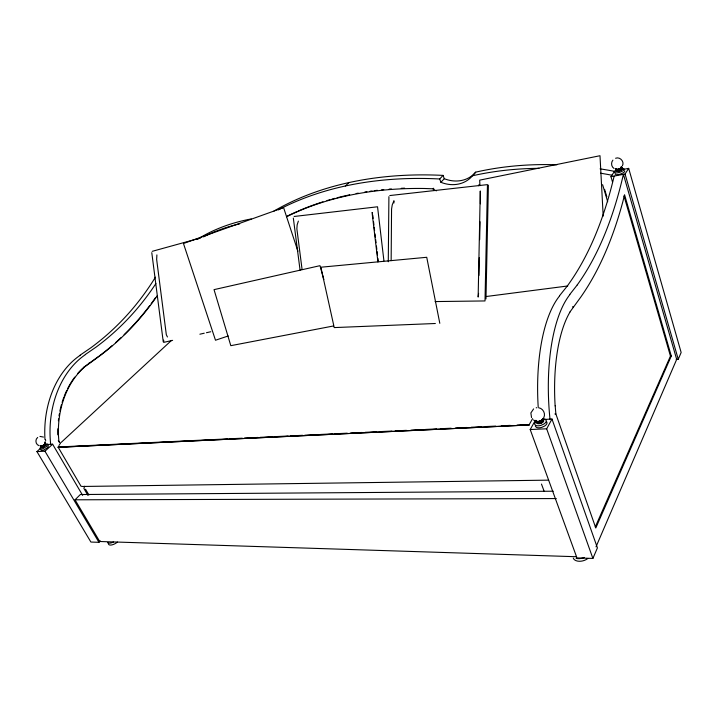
<?xml version="1.0" encoding="UTF-8"?>
<svg xmlns="http://www.w3.org/2000/svg" width="717" height="717" viewBox="0 0 717 717"><rect width="100%" height="100%" fill="white"/><g stroke="black" fill="none" stroke-linecap="round" stroke-linejoin="round"><path stroke-width="1.08" d="M388.273 261.768L388.91 196.646M391.15 260.647L391.563 209.122L392.253 204.838L393.956 200.742L393.938 202.983M478.589 293.37L478.149 297.062L480.282 190.982L480.399 203.825M478.947 275.462L479.314 257.555M479.673 239.648L480.04 221.741M485.974 298.935L488.394 185.111M536.594 422.143L537.239 423.442A3.684 1.855 -18.2 0 0 541.443 423.093L542.258 422.645A3.8 1.909 -18.2 0 0 543.468 420.054L543.02 419.714M536.648 422.421L536.674 421.919M535.814 421.121L535.832 420.314M535.886 421.246L535.904 420.709M45.377 444.603L45.503 443.635M45.538 444.486L45.144 445.562L43.065 446.879A2.429 0.816 -29.5 0 1 41.317 446.87M45.852 444.719L43.137 447.067A2.518 0.851 -29.5 0 1 41.326 447.05A2.635 0.887 -29.5 0 1 41.541 446.619M46.031 444.8L43.199 447.247A2.635 0.887 -29.5 0 1 41.308 447.238L41.326 446.431M45.126 443.438L43.809 445.544M45.279 444.441L45.314 444.19A2.321 0.78 -29.5 0 0 44.965 443.922M45.35 443.491L44.382 445.454M41.174 446.091L41.227 446.512A2.33 0.789 -29.5 0 0 42.895 446.521L44.911 445.033M40.6 445.526L40.493 446.108A2.751 0.923 -29.5 0 0 42.464 446.117L43.755 445.454M156.898 254.902L156.656 259.527L166.326 334.749L167.446 336.972M298.371 221.105L297.152 224.86L296.865 228.768L302.072 269.422M535.097 420.834L530.195 429.528L576.961 557.916L592.896 558.435L597.422 547.887L551.991 419.042L544.364 419.427M676.176 359.432L678.246 359.262L681.15 352.486L628.684 168.378L623.297 169.409M596.015 546.811L676.678 359.387L623.405 174.321A797.483 315.919 69.5 0 1 577.23 284.936M595.271 526.977L670.458 356.089L623.996 195.983M569.89 312.047L580.77 297.098A828.995 329.291 69.3 0 0 622.939 201.343L624.561 194.755L671.291 356.017L595.791 528.017L555.872 413.942L555.182 405.84M543.692 417.823C545.987 413.808 543.092 408.34 538.566 407.731M622.347 165.959C624.83 161.773 620.008 156.449 615.589 158.242M616.208 169.49L616.082 170.019M616.387 169.696L616.27 170.655L616.88 170.933A2.877 0.905 -17.9 0 0 620.187 170.225L620.797 169.911A2.967 0.932 -17.9 0 0 621.522 168.558L621.128 168.459M616.737 169.804L616.244 170.413L616.871 170.7M616.118 170.843L616.36 170.332M615.724 168.862L615.634 169.821L616.844 170.467A2.76 0.86 -17.9 0 0 620.017 169.795L620.608 169.49A2.841 0.887 -17.9 0 0 621.298 168.19M615.536 169.311L615.804 168.764M615.553 169.436L616.109 168.737M592.896 558.435L546.668 428.793L551.991 419.042M529.298 424.482L532.606 418.647M45.503 444.029L44.893 445.257M45.503 444.746L42.984 446.691A2.366 0.798 -29.5 0 1 41.281 446.682M44.974 443.715L44.687 444.056A2.33 0.789 -29.5 0 1 45.413 444.352M612.883 160.151C610.803 162.625 611.234 166.783 614.075 168.495M612.533 182.055L610.965 176.678L625.054 174.016L628.684 168.378M610.965 176.678L614.684 171.067M84.624 486.251L83.889 488.429L87.931 495.393M58.946 445.481L59.995 443.948M569.809 294.418L577.239 284.954M559.565 295.691L567.102 286.262A789.283 318.581 69.3 0 0 614.155 176.086M61.196 442.416L171.515 340.387M535.805 421.381L534.541 424.052L535.635 425.342A6.032 3.038 -18.2 0 0 541.039 425.342L543.889 424.043A6.247 3.146 -18.2 0 0 546.237 420.503L545.117 419.221A6.032 3.038 -18.1 0 0 544.051 418.88M44.795 445.096L45.305 444.495M45.001 444.092L43.02 445.624M440.919 182.306L444.271 178.703L443.07 175.396L439.709 178.981L440.919 182.306A32.417 27.873 46.4 0 0 472.467 175.782L475.703 172.143A310.21 229.915 24.6 0 1 556.894 164.785M436.474 190.839L433.498 189.79L434.036 189.216M286.513 216.749A374.588 255.835 29.6 0 1 424.518 188.49L433.14 188.804L433.668 188.23M41.532 447.399L36.934 451.576L90.907 542.052L98.964 542.321L100.344 540.842M478.929 185.174L479.306 184.78L478.418 185.757M576.36 556.724L99.726 541.505L75.034 499.803L80.34 494.524L553.255 491.217M616.163 168.862L615.598 169.544L616.423 170.162M616.235 168.97L615.715 169.911M616.324 169.06L615.822 169.983L616.79 170.252A2.743 0.86 -17.9 0 0 619.954 169.579L620.68 169.239A3.101 0.968 -17.9 0 0 621.442 167.823M616.432 169.122L615.921 169.768L616.477 170.377M616.737 169.597L616.253 170.189A3.253 1.022 -17.9 0 0 620.062 169.329L620.752 168.979M616.288 170.529L617.212 169.66M349.071 195.382L349.654 194.836A374.283 255.826 29.6 0 0 337.071 197.784M345.289 186.008L348.991 182.566M36.934 451.576L44.965 451.217L52.619 444.217L82.652 495.366M43.97 444.755L44.463 444.406M37.669 437.46C34.739 439.611 35.608 444.782 39.193 445.714M83.781 367.238L98.838 356.241M84.265 367.185L100.228 355.551A510.943 358.276 51.1 0 0 157.381 295.556M533.609 408.905L530.867 412.947L531.539 417.563M44.033 444.773L42.384 445.723A2.545 0.851 -29.5 0 1 40.555 445.795A2.841 0.95 -29.5 0 1 40.752 445.445M44.436 445.23L43.271 446.064M43.889 445.795L44.472 445.374M85.305 354.512L96.141 347.055A494.497 346.759 51.3 0 0 155.894 283.556M80.107 355.157L90.951 347.727A491.979 346.186 51 0 0 155.437 277.174M616.136 170.314L614.397 171.972L615.518 172.905A5.1 1.604 -17.9 0 0 620.16 172.143L622.481 171.094A5.279 1.658 -17.9 0 0 624.157 168.997L623.073 168.504A5.1 1.604 -17.9 0 0 622.114 168.486M616.656 170.18L617.185 169.821M43.854 445.633L42.572 446.297A2.751 0.923 -29.5 0 1 40.6 446.288L40.582 445.902A2.635 0.887 -29.5 0 0 42.393 445.902L42.975 445.535M537.23 421.56A3.567 1.784 -18.2 0 0 540.672 421.013L541.46 420.583A3.675 1.846 -18.2 0 0 542.85 418.504M540.743 421.148L541.568 420.7A3.809 1.909 -18.2 0 0 543.011 418.54M541.658 420.834L540.815 421.291A3.791 1.9 -18.2 0 1 536.495 421.659L535.868 420.718M541.837 421.336L540.941 421.874A3.675 1.846 -18.2 0 1 536.782 422.241L536.11 421.713M621.056 167.742A2.832 0.887 -17.9 0 1 620.268 168.361L619.685 168.665A2.743 0.86 -17.9 0 1 616.53 169.337L615.921 168.845M619.882 168.862L620.546 168.522M42.428 446.01L44.741 444.549A4.311 1.452 -29.5 0 1 47.636 444.173L46.874 446.189L43.181 448.528A4.311 1.452 -29.5 0 1 40.269 448.842L40.152 448.035A4.463 1.506 -29.5 0 1 41.057 446.825M42.635 446.359L43.352 446.099M228.203 335.977L215.494 340.234L183.462 243.511L283.582 207.598L297.905 251.228M152.201 251.335L200.455 238.008M172.627 340.36L163.915 342.323L163.628 340.109M199.882 334.203L204.237 333.217M206.424 332.724L210.78 331.747M333.387 325.993L230.811 345.675L214.033 289.641L319.97 265.675L323.851 279.531M485.606 296.587L567.765 285.975M294.14 216.471L377.545 206.783L383.927 260.827M88.953 363.161L89.446 363.107M572.453 306.858L573.412 306.751M389.806 195.544L487.461 184.627L485.006 300.943L435.085 301.57M536.208 407.785L536.916 407.713M670.458 356.089L671.291 356.017M39.946 436.411L43.459 437.074M60.488 443.33L58.319 440.489L59.448 442.425M554.868 413.996L555.872 413.942M44.597 444.621L52.619 444.217M58.041 447.005L227.782 438.894M230.014 438.786L242.301 438.195M244.533 438.096L257.932 437.451M260.163 437.343L272.451 436.761M274.683 436.653L288.082 436.008M290.322 435.9L302.601 435.318M304.833 435.21L317.12 434.627M320.472 434.466L332.751 433.875M334.991 433.767L347.27 433.185M350.622 433.023L361.789 432.485M365.141 432.333L376.308 431.795M380.772 431.58L391.939 431.051M395.291 430.89L406.458 430.352M410.922 430.137L422.089 429.608M425.441 429.447L436.608 428.909M441.072 428.703L451.127 428.219M455.591 428.004L466.758 427.475M471.23 427.26L481.277 426.776M485.741 426.561L495.797 426.086M501.38 425.817L510.307 425.387M517.011 425.073L525.946 424.643M58.068 447.327L529.513 424.93L58.211 447.3L81.012 486.243L82.455 486.467L548.613 480.148M530.195 429.528L546.668 428.793M435.362 323.501L334.221 327.588L320.866 267.217L426.732 257.286L439.808 323.322M75.034 499.803L556.302 498.566M621.065 167.097L621.505 167.204A3.361 1.049 -17.9 0 1 620.689 168.737M621.11 167.204L621.576 167.446M621.128 167.464L621.558 167.572A3.307 1.031 -17.9 0 1 620.752 169.087L619.954 169.579A2.832 0.887 -17.9 0 1 616.683 170.279M621.092 167.599L621.514 167.706A3.218 1.004 -17.9 0 1 620.725 169.176M621.263 168.603L621.836 168.827A3.209 1.004 -17.9 0 1 621.047 170.296L620.393 170.637A3.11 0.977 -17.9 0 1 616.808 171.399L616.199 170.628M615.813 169.786L616.253 169.893A3.253 1.022 -17.9 0 0 619.99 169.095L620.626 168.629A3.307 1.031 -17.9 0 0 621.433 167.115M372.49 212.868L372.042 212.438L377.931 261.992M533.511 419.929L534.479 420.619M536.827 421.13L536.235 420.44M536.71 421.229L535.957 420.601M536.791 421.838L537.185 422.134A3.253 1.631 -18.2 0 0 540.896 421.829L541.837 421.229A3.979 1.999 -18.2 0 0 543.101 418.522M536.02 421.453L537.257 422.376A3.262 1.64 -18.2 0 0 540.985 422.062L541.711 421.668A3.37 1.694 -18.2 0 0 542.984 419.759A3.513 1.766 -18.2 0 1 541.953 422.161L541.192 422.573A3.406 1.712 -18.2 0 1 537.311 422.896L536.899 422.582M536.047 421.587L536.522 421.946L536.271 421.471M537.293 423.173L536.692 422.17M616.226 170.879L616.853 171.166A2.976 0.932 -17.9 0 0 620.286 170.44L620.922 170.108A3.074 0.968 -17.9 0 0 621.666 168.701M48.451 445.562L47.698 447.578L44.006 449.918A4.311 1.461 -29.6 0 1 41.093 450.231L40.896 449.891M44.965 451.217L98.964 542.321M85.556 489.254L88.899 494.981M546.578 421.784L546.954 422.51A6.238 3.155 -18.1 0 1 544.606 426.059L541.756 427.359A6.032 3.047 -18.1 0 1 536.361 427.35L535.267 426.05M536.433 421.471L537.302 422.627A3.316 1.667 -18.2 0 0 541.084 422.313L541.819 421.91A3.424 1.721 -18.2 0 0 543.119 419.974M535.805 420.852L536.343 421.874M433.14 188.804L433.498 189.79M541.478 484.074L544.149 491.306M604.61 189.369L606.833 196.843M602.603 184.654L607.693 201.746M625.054 174.016L678.246 359.262M45.503 439.682L45.7 440.641M293.325 218.067L300.073 270.175M151.78 252.644L163.27 341.964M615.688 168.97L616.432 169.409A2.832 0.887 -17.9 0 0 619.685 168.665M614.926 173.792L616.046 174.724A5.091 1.613 -17.8 0 0 620.689 173.98L623.01 172.931A5.27 1.667 -17.8 0 0 624.686 170.825M372.75 215.082L373.145 218.407M373.539 221.723L373.933 225.048M374.193 227.253L374.588 230.578M374.982 233.894L375.376 237.219M375.645 239.433L376.04 242.749M376.434 246.074L376.828 249.391M377.088 251.604L377.483 254.92M377.877 258.245L378.271 261.562M58.812 440.462L58.4 434.771A78.467 58.937 88.3 0 1 84.31 367.256M603.194 216.104L599.995 155.723L479.691 180.137L479.915 185.685M587.743 558.552A8.954 5.557 -16.1 0 1 579.184 561.277A8.954 5.557 -16.1 0 1 573.259 558.077M584.238 557.45A8.963 5.548 -16.1 0 1 576.136 558.391M117.454 542.079A6.596 2.859 -31.1 0 1 110.947 545.054A6.596 2.859 -31.1 0 1 108.5 542.832M113.456 542.034A6.605 2.85 -31.1 0 1 109.208 543.163M108.213 542.984A6.605 2.85 -31.1 0 1 107.55 542.527M287.114 216.202A374.283 255.826 29.6 0 1 297.519 211.345M298.487 210.923A374.283 255.826 29.6 0 1 322.964 201.818M326.934 200.599A374.283 255.826 29.6 0 1 329.937 199.72M331.962 199.147A374.283 255.826 29.6 0 1 335.018 198.322M356.116 193.545A374.283 255.826 29.6 0 1 358.294 193.142M364.819 192.039A374.283 255.826 29.6 0 1 366.889 191.717M369.999 191.26A374.283 255.826 29.6 0 1 372.096 190.964M374.193 190.686A374.283 255.826 29.6 0 1 377.366 190.301M381.623 189.817A374.283 255.826 29.6 0 1 383.765 189.602M389.17 189.109A374.283 255.826 29.6 0 1 391.348 188.93M401.251 188.311A374.283 255.826 29.6 0 1 404.603 188.159M600.084 168.853A310.21 229.915 24.6 0 1 614.505 171.345M472.467 175.782A311.913 230.211 24.8 0 1 538.942 168.334M600.523 173.2A311.913 230.211 24.8 0 1 611.924 175.235M274.002 211.022A382.735 262.978 29.4 0 1 443.07 175.396M278.357 209.875A384.679 263.076 29.5 0 1 439.709 178.981M203.52 236.888A261.32 176.131 37.2 0 1 239.702 223.874M475.703 172.143A32.22 27.811 46.5 0 1 444.271 178.703M197.345 239.37A260.092 176.176 37.2 0 1 251.228 218.945M621.218 167.025A3.11 0.968 -17.9 0 1 620.456 168.441L619.811 168.773A3.11 0.968 -17.9 0 1 616.235 169.544M621.227 167.984A2.832 0.887 -17.9 0 1 620.537 169.275M621.397 168.378A2.886 0.905 -17.9 0 1 620.689 169.705L620.097 170.01A2.886 0.905 -17.9 0 1 616.763 170.718M621.558 167.321A3.379 1.058 -17.9 0 1 620.734 168.862L620.035 169.221A3.271 1.022 -17.9 0 1 616.27 170.019M620.071 169.436A3.307 1.031 -17.9 0 1 616.27 170.252M620.035 169.57A3.101 0.968 -17.9 0 1 616.468 170.332M621.307 167.204A2.976 0.932 -17.9 0 1 620.357 168.387M549.993 419.158A122.876 47.322 85.8 0 1 569.872 294.624M555.137 405.849A109.226 42.025 85.8 0 1 569.925 312.146M538.189 406.808A122.15 47.976 85.8 0 1 559.618 295.897M543.244 418.719A3.979 1.999 -18.2 0 1 541.738 420.969L540.878 421.444A3.854 1.936 -18.2 0 1 536.486 421.811M543.262 419.92A3.639 1.828 -18.2 0 1 542.097 422.403L541.317 422.833A3.639 1.828 -18.2 0 1 537.158 423.182M543.074 418.378A3.997 2.008 -18.2 0 1 541.801 421.103L540.932 421.578A3.997 2.008 -18.2 0 1 536.37 421.963M543.038 418.809A3.809 1.909 -18.2 0 1 541.819 421.408A3.675 1.846 -18.2 0 0 543.163 419.373M536.648 422.223A3.809 1.909 -18.2 0 0 540.994 421.865A3.415 1.712 -18.2 0 1 537.051 422.205M542.285 419.472A3.361 1.685 -18.2 0 1 541.254 420.422L540.537 420.816A3.253 1.631 -18.2 0 1 538.108 421.381M542.679 418.97A3.522 1.766 -18.2 0 1 541.362 420.485L540.6 420.906A3.415 1.712 -18.2 0 1 537.302 421.426M540.663 421.013A3.675 1.846 -18.2 0 1 536.468 421.372M543.02 419.947A3.522 1.766 -18.2 0 1 541.702 421.462A3.352 1.685 -18.2 0 0 542.877 419.992M540.941 421.874A3.522 1.766 -18.2 0 1 536.925 422.214M540.976 421.704A3.854 1.936 -18.2 0 1 536.585 422.071M50.674 444.325A88.236 66.305 88.3 0 1 85.377 354.655M45.404 444.594A87.859 66.376 88.3 0 1 45.126 441.582M44.983 439.575A87.859 66.376 88.3 0 1 80.179 355.3M155.643 297.456A510.701 358.213 51.1 0 1 151.126 303.748M149.79 305.523A510.701 358.213 51.1 0 1 124.077 334.722M121.021 337.662A510.701 358.213 51.1 0 1 115.527 342.681M112.318 345.495A510.701 358.213 51.1 0 1 99.735 355.605M57.844 434.807A78.431 58.946 88.3 0 1 57.844 428.775M58.382 420.789A78.431 58.946 88.3 0 1 58.606 418.818M59.027 415.869A78.431 58.946 88.3 0 1 59.35 413.915M59.905 411.011A78.431 58.946 88.3 0 1 61.492 404.505M62.11 402.389A78.431 58.946 88.3 0 1 63.876 397.209M64.261 396.205A78.431 58.946 88.3 0 1 66.798 390.308M67.73 388.417A78.431 58.946 88.3 0 1 70.23 383.864M70.759 382.986A78.431 58.946 88.3 0 1 74.72 377.151M77.803 373.342A78.431 58.946 88.3 0 1 83.817 367.31M42.393 445.66A2.321 0.78 -29.5 0 1 40.726 445.651M44.839 443.554A2.321 0.78 -29.5 0 0 44.732 443.375A2.751 0.923 -29.5 0 1 45.547 443.733M42.384 445.723A2.438 0.816 -29.5 0 1 40.627 445.714M44.947 443.518A2.438 0.816 -29.5 0 0 44.579 443.231A2.751 0.923 -29.5 0 1 45.44 443.554M44.777 443.214A2.635 0.887 -29.5 0 1 45.171 443.518M42.518 446.216A2.769 0.932 -29.5 0 1 40.528 446.207M44.588 443.384A2.769 0.932 -29.5 0 1 45.431 443.706M44.786 443.617A2.725 0.914 -29.5 0 1 45.61 443.94M41.147 445.804A2.545 0.851 -29.5 0 0 40.95 446.126L40.914 446.404A2.545 0.851 -29.5 0 0 42.733 446.413A2.635 0.887 -29.5 0 1 40.797 446.386L40.735 446.055A2.796 0.941 -29.5 0 1 40.941 445.696M44.642 443.814A2.545 0.851 -29.5 0 1 45.413 444.11M41.362 446.61A2.429 0.816 -29.5 0 1 41.541 446.297M44.409 444.486A2.429 0.816 -29.5 0 1 45.619 444.674M41.353 446.951A2.716 0.914 -29.5 0 1 41.9 446.216M44.759 444.585A2.716 0.914 -29.5 0 1 46.112 444.791M42.778 446.395A2.438 0.816 -29.5 0 1 41.03 446.386M42.805 446.35A2.321 0.78 -29.5 0 1 41.138 446.341M44.759 444.271A2.366 0.798 -29.5 0 1 45.476 444.549M41.048 445.75A2.725 0.914 -29.5 0 0 40.842 446.099A2.635 0.887 -29.5 0 1 41.039 445.768"/></g></svg>
